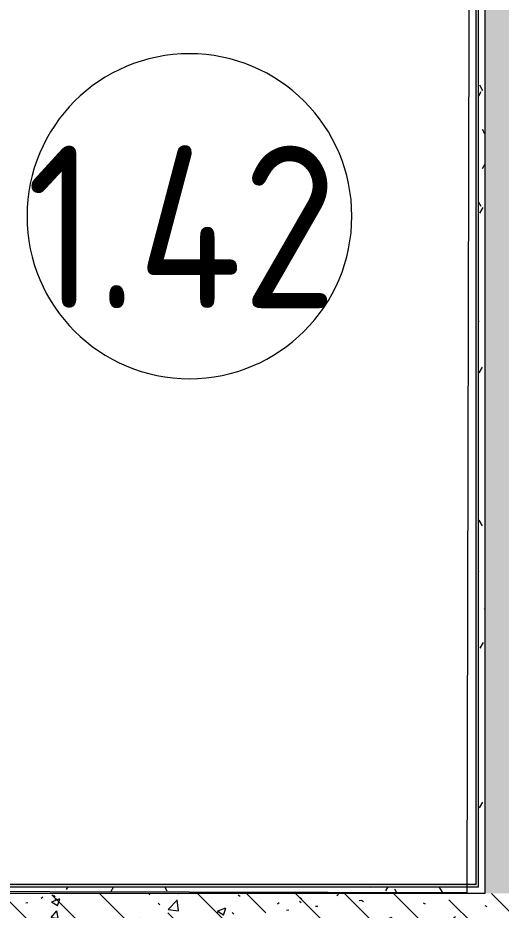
# Model space of a CAD drawing. Header units: millimetres. Extents: x -1113 to 415037, y -3642 to 28069.
# Drawn here: x 67062 to 68550, y 15463 to 18208 of the extents above; entities that cross this region are included whole.
import ezdxf

# ---------------------------------------------------------------- set-up
doc = ezdxf.new("R2010")
doc.units = ezdxf.units.MM
for name, color, linetype, lineweight in [('0) Стена 3.93м', 3, 'Continuous', 60), ('A-AREA-BNDY', 7, 'Continuous', 5), ('A-AREA-IDEN', 7, 'Continuous', 9), ('A-WALL', 7, 'Continuous', 5), ('I-WALL', 7, 'Continuous', 5)]:
    doc.layers.add(name, color=color, linetype=linetype, lineweight=lineweight)
doc.layers.add('A-AREA-PATT-1', color=7, linetype='Continuous', lineweight=5, true_color=0xa5bae0, transparency=1)
doc.layers.add('A-WALL-1', color=9, linetype='Continuous', lineweight=5, true_color=0x808080)
doc.layers.add('A-WALL-FNSH-1', color=9, linetype='Continuous', lineweight=5, true_color=0x808080)
doc.styles.add('GOST Common', font='GOST Common.ttf', dxfattribs={"width": 0.9, "height": 500})
pattern_1 = [(135, (0, 0), (-150.8683, -150.8683), [213.36, -35.56, 7.112, -35.56]), (135, (0, 150.77), (-150.8683, -150.8683), []), (50, (0, 0), (255.05767, -22.3145), [26.67, -293.37]), (355, (0, 0), (-49.3404, 267.4791), [21.336, -234.696]), (100.451, (21.25, -1.86), (205.7195, 245.1636), [22.666, -249.326]), (46.184, (0, 71.12), (379.511, -58.86), [40.005, -440.055]), (96.636, (31.63, 66.2), (332.3634, 346.399), [33.999, -373.989]), (351.184, (0, 71.12), (332.3669, 346.3953), [32.004, -352.044]), (21, (35.56, 53.34), (212.2602, -143.1711), [26.67, -293.37]), (326, (35.56, 53.34), (86.5224, 257.8632), [21.336, -234.696]), (71.451, (53.25, 41.4), (298.78395, 114.6901), [22.666, -249.326]), (37.5, (0, 0), (4.32385, 118.37751), [6.706, -225.146, 6.706, -231.546, -235.585]), (37.5, (0, 0), (4.32385, 118.37751), [-470.103, 6.706, -228.879]), (7.5, (0, 0), (93.54758, 140.2533), [6.706, -129.134, 6.706, -219.812, -89.789]), (7.5, (0, 0), (93.54758, 140.2533), [-362.356, 6.706, -83.083]), (327.5, (-79.3, 0), (189.82734, -8.02019), [6.706, -82.194, 6.706, -270.662, -368.046]), (327.5, (-79.3, 0), (189.82734, -8.02019), [-366.268, 6.706, -361.34]), (317.5, (-114.86, 0), (207.38114, 35.59764), [6.706, -108.864, 6.706, -177.495, -261.366]), (317.5, (-114.86, 0), (207.38114, 35.59764), [-299.771, 6.706, -254.66])]
pattern_2 = [(0, (0, 0), (243.84, 60.96), [20.117, -162.763, 20.117, -162.763, -975.36]), (0, (0, 0), (243.84, 60.96), [-365.76, 20.117, -345.643, 20.117, -162.763, -426.72]), (0, (0, 0), (243.84, 60.96), [-914.4, 20.117, -101.803, 20.117, -284.683]), (120, (91.44, 30.48), (-174.71291, 180.691634), [20.117, -162.763, 20.117, -162.763, -975.36]), (120, (91.44, 30.48), (-174.71291, 180.691634), [-365.76, 20.117, -345.643, 20.117, -162.763, -426.72]), (120, (91.44, 30.48), (-174.71291, 180.691634), [-914.4, 20.117, -101.803, 20.117, -284.683]), (240, (121.92, 152.4), (-69.12709, -241.651634), [20.117, -162.763, 20.117, -162.763, -975.36]), (240, (121.92, 152.4), (-69.12709, -241.651634), [-365.76, 20.117, -345.643, 20.117, -162.763, -426.72]), (240, (121.92, 152.4), (-69.12709, -241.651634), [-914.4, 20.117, -101.803, 20.117, -284.683])]

# ---------------------------------------------------------------- blocks, each defined once
blk = doc.blocks.new('Марка_Помещения - Номер-25198446-Объем проектирования 1 этажа')
at = {"layer": 'A-AREA-IDEN'}
for start, end in [(360, 180), (180, 360)]:
    blk.add_arc((0, 0), 2.5, start, end, dxfattribs=at)
blk = doc.blocks.new('1floor')
at = {"layer": 'A-AREA-PATT-1'}
blk.add_hatch(color=256, dxfattribs=at).paths.add_polyline_path([(65834, 15674), (68411, 15674), (68411, 21026), (68220, 21026), (68220, 21022), (68407, 21022), (68407, 15678), (65838, 15678.5), (65838, 16672), (66788, 16673.5), (66785.8, 17328), (65838, 17328), (65838, 21022), (68180, 21023.4), (68180, 21026), (65834, 21026), (65834, 17324), (66784, 17324), (66784, 16676), (65834, 16676), (65834, 15674.3)])
at = {"layer": 'I-WALL'}
h = blk.add_hatch(dxfattribs=at)
h.set_pattern_fill('FP_191', color=256, style=0, pattern_type=2)
h.set_pattern_definition(pattern_2)
h.paths.add_polyline_path([(68435, 15670), (68435, 21030), (68415, 21028.6), (68415, 15670)])
h = blk.add_hatch(dxfattribs=at)
h.set_pattern_fill('FP_41', color=256, style=0, pattern_type=2)
h.set_pattern_definition(pattern_1)
h.paths.add_polyline_path([(68535, 15650), (68535, 21050), (68435, 21050), (68435, 15650), (68450, 15650)])
h = blk.add_hatch(dxfattribs=at)
h.set_pattern_fill('FP_41', color=256, style=0, pattern_type=2)
h.set_pattern_definition(pattern_1)
h.paths.add_polyline_path([(68535, 15550), (68535, 15650), (65810, 15650), (65810, 15550), (68450, 15550)])
h = blk.add_hatch(dxfattribs=at)
h.set_pattern_fill('FP_191', color=256, style=0, pattern_type=2)
h.set_pattern_definition(pattern_2)
h.paths.add_polyline_path([(68410, 15650), (68435, 15650), (68435, 15670), (65830, 15670), (65830, 15650), (68226.7, 15650)])
at = {"layer": 'A-WALL'}
for p, q in [((68415, 15670), (68415, 21030)), ((65830, 15670), (68415, 15670))]:
    blk.add_line(p, q, dxfattribs=at)
at = {"layer": 'A-WALL-1'}
for p, q in [((68435, 21050), (68435, 15650)), ((68435, 15650), (65810, 15650))]:
    blk.add_line(p, q, dxfattribs=at)
at = {"layer": 'A-WALL-FNSH-1'}
for p, q in [((68407, 21022), (68407, 15678)), ((68407, 15678), (65838, 15678))]:
    blk.add_line(p, q, dxfattribs=at)
at = {"layer": 'A-AREA-IDEN', "xscale": 199.9999999999999, "yscale": 199.9999999999999, "zscale": 199.9999999999999}
blk.add_blockref('Марка_Помещения - Номер-25198446-Объем проектирования 1 этажа', (67525.4, 17733.7), dxfattribs=at)
at = {"layer": 'A-AREA-IDEN', "insert": (67023.7, 17950.8), "char_height": 500, "width": 1255.443, "attachment_point": 1, "style": 'GOST Common'}
blk.add_mtext('1.42', dxfattribs=at)

msp = doc.modelspace()

# ---------------------------------------------------------------- linework, layer by layer
at = {"layer": 'A-AREA-BNDY', "flags": 128}
msp.add_lwpolyline([(65877.9, 16516.9), (65875.6, 15522.9), (68444.6, 15516.8), (68457.1, 20860.8), (65888.1, 20866.9), (65879.5, 17172.9), (66829.5, 17170.6), (66827.9, 16514.6)], close=True, dxfattribs=at)

# ---------------------------------------------------------------- block references
at = {"layer": '0) Стена 3.93м'}
msp.add_blockref('1floor', (64.7, -136.1), dxfattribs=at)

doc.saveas('drawing.dxf')
